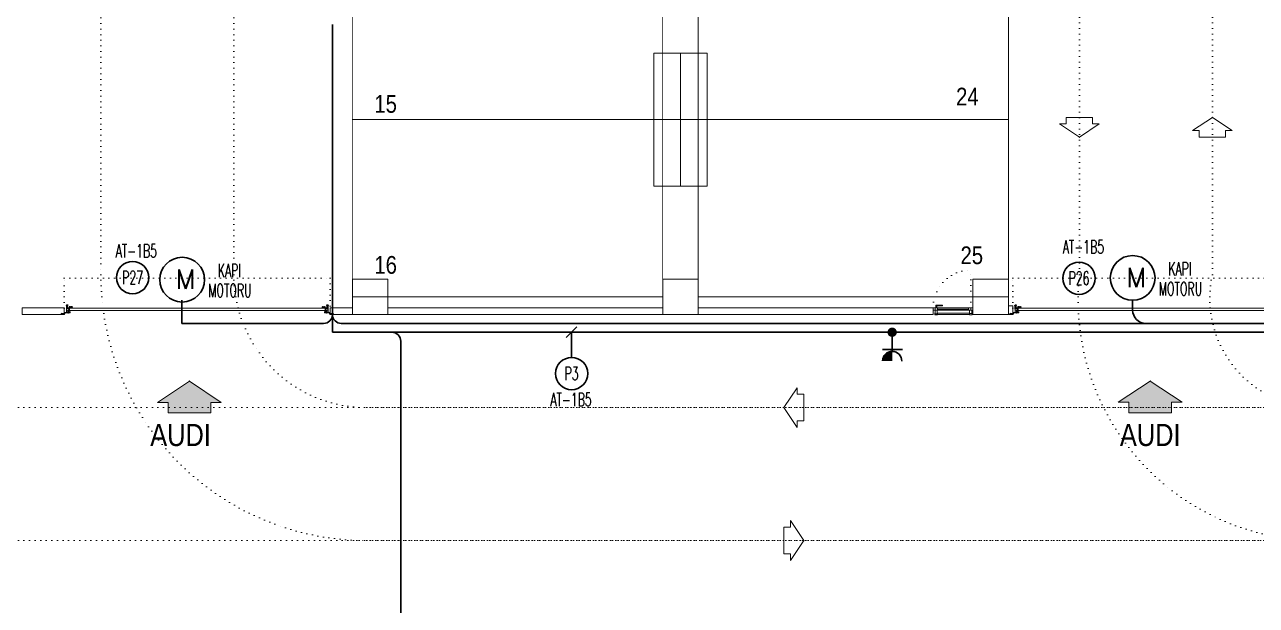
# Model space of a CAD drawing. Header units: metres. Extents: x -13194 to 152406, y -14653 to 29421.
# Drawn here: x 63701 to 66479, y 144 to 1454 of the extents above; entities that cross this region are included whole.
import ezdxf
from ezdxf.enums import TextEntityAlignment as Align

# ---------------------------------------------------------------- set-up
doc = ezdxf.new("R2010")
doc.units = ezdxf.units.M
doc.header["$LTSCALE"] = 100
doc.header["$MEASUREMENT"] = 0
doc.linetypes.add('DOT2', pattern=[0.125, 0, -0.125])
doc.linetypes.add('HIDDEN', pattern=[0.375, 0.25, -0.125])
doc.layers.get('0').update_dxf_attribs({"color": 9, "lineweight": 9})
for name, color, linetype, lineweight in [('00', 9, 'Continuous', 9), ('01', 9, 'Continuous', 9), ('05', 9, 'Continuous', 9), ('06B', 9, 'Continuous', 9), ('06D', 9, 'Continuous', 9), ('10', 9, 'Continuous', 9), ('15', 9, 'Continuous', 9), ('20', 9, 'DOT2', 9), ('21', 9, 'Continuous', 9), ('E-ETANŞ PRİZ', 7, 'Continuous', 30), ('E-KABLO', 7, 'Continuous', 30), ('E-LINYE', 7, 'Continuous', 30), ('E-MOTOR', 7, 'Continuous', 30), ('E-YAZI', 7, 'Continuous', 30)]:
    doc.layers.add(name, color=color, linetype=linetype, lineweight=lineweight)
doc.styles.add('E-YAZI', font='txttw.shx')
doc.styles.add('ILGAZ', font='txttw.shx')
doc.styles.add('MuuM_TEXT-STANDART', font='ARIALN.TTF')

# ---------------------------------------------------------------- blocks, each defined once
blk = doc.blocks.new('100_ETANŞ PRİZ')
at = {"layer": 'E-ETANŞ PRİZ', "color": 4}
for p, q in [((-1.22, 2.14), (1.28, 2.14)), ((0, 2.4), (0, 0))]:
    blk.add_line(p, q, dxfattribs=at)
at = {"layer": 'E-ETANŞ PRİZ', "color": 4, "const_width": 1.2}
blk.add_lwpolyline([(0.01, 3, -0.414214), (-0.6, 3.59)], format="xyb", dxfattribs=at)
at = {"layer": 'E-ETANŞ PRİZ', "color": 4}
blk.add_arc((0, 3.6), 1.2, 180.7551, 0.7551, dxfattribs=at)
blk = doc.blocks.new('100_MOTOR')
at = {"layer": 'E-MOTOR', "color": 4}
blk.add_circle((0, 0), 1.87, dxfattribs=at)
at = {"layer": 'E-MOTOR', "color": 3, "linetype": 'Continuous', "style": 'ILGAZ'}
blk.add_text('M', height=1.62, dxfattribs=at).set_placement((-0.55, -0.78))
blk = doc.blocks.new('p-kolon_80x80')
blk.add_lwpolyline([(-40, -40), (40, -40), (40, 40), (-40, 40)], close=True)
blk = doc.blocks.new('1.bod.mimari.elk')
at = {"layer": '01'}
for p in [(8480, -7790), (9180, -7790), (9880, -7790)]:
    blk.add_blockref('p-kolon_80x80', p, dxfattribs=at)
blk = doc.blocks.new('p-işyeri')
at = {"color": 0, "const_width": 2}
blk.add_lwpolyline([(200, 0), (200, 700), (-200, 700), (-200, 0)], close=True, dxfattribs=at)
blk = doc.blocks.new('p-seksiyoonel kapı profil')
for p, q in [((-6.6, 4.1), (-6.8, 4.1)), ((-6.8, -13), (-6.8, 4.1)), ((-6.6, -13), (-6.6, 4.1)), ((-6.3, 4.4), (-6.3, 4.6)), ((-6.3, 4.6), (1, 4.6)), ((-6.3, 4.4), (1, 4.4)), ((-1.4, 1.3), (-1.8, 1.6)), ((-1.8, 1.6), (-1.8, -2.4)), ((-1.8, 1.6), (-1.8, -2.4)), ((-1.4, 1.3), (-1.4, -2.4)), ((-1.2, 1.2), (-1.2, -2.4)), ((-0.7, 1.6), (-1, 1.3)), ((-1, 1.3), (-1, -2.4)), ((-0.7, 1.6), (-0.7, -2.4)), ((-0.6, 1.6), (-0.6, -2.4)), ((0, 0), (33.9, 0)), ((0, 0), (0, 0)), ((1, 4.4), (1, 4.6)), ((1.3, 4.1), (1.5, 4.1)), ((1.3, 4.1), (1.3, 1.6)), ((1.5, 1.6), (1.3, 1.6)), ((1.5, 4.1), (1.5, 1.6)), ((-7.8, -4.2), (-7.8, -3.9)), ((-7.5, -3.9), (-7.8, -3.9)), ((-7.5, -4.2), (-7.8, -4.2)), ((-7.8, -4.2), (-7.1, -4.2)), ((-7.8, -4.2), (-7.8, -4.2)), ((-7.8, -6.5), (-7.8, -6.3)), ((-7.5, -6.3), (-7.8, -6.3)), ((-7.5, -6.5), (-7.8, -6.5)), ((-7.8, -6.6), (-7.8, -6.5)), ((-7.8, -6.6), (-7.1, -6.6)), ((-7.8, -8.9), (-7.8, -8.6)), ((-7.5, -8.6), (-7.8, -8.6)), ((-7.5, -8.9), (-7.8, -8.9)), ((-7.8, -8.9), (-7.1, -8.9)), ((-7.8, -8.9), (-7.8, -8.9)), ((-7.8, -11.3), (-7.8, -11)), ((-7.5, -11), (-7.8, -11)), ((-7.5, -11.3), (-7.8, -11.3)), ((-7.8, -11.3), (-7.1, -11.3)), ((-7.8, -11.3), (-7.8, -11.3)), ((-7.5, -3.9), (-6.8, -3.9)), ((-7.5, -4.2), (-7.5, -3.9)), ((-6.8, -4.2), (-7.5, -4.2)), ((-7.5, -6.3), (-6.8, -6.3)), ((-7.5, -6.5), (-7.5, -6.3)), ((-6.8, -6.5), (-7.5, -6.5)), ((-7.5, -8.6), (-6.8, -8.6)), ((-7.5, -8.9), (-7.5, -8.6)), ((-6.8, -8.9), (-7.5, -8.9)), ((-7.5, -11), (-6.8, -11)), ((-7.5, -11.3), (-7.5, -11)), ((-6.8, -11.3), (-7.5, -11.3)), ((-7.1, -3.4), (-6.8, -3.4)), ((-7.1, -3.6), (-7.1, -3.4)), ((-7.1, -3.6), (-7.1, -3.9)), ((-6.8, -3.6), (-7.1, -3.6)), ((-7.1, -4.2), (-7.1, -4.7)), ((-6.8, -4.7), (-7.1, -4.7)), ((-7.1, -5.8), (-6.8, -5.8)), ((-7.1, -6), (-7.1, -5.8)), ((-7.1, -6), (-7.1, -6.3)), ((-6.8, -6), (-7.1, -6)), ((-7.1, -6.5), (-7.1, -7.1)), ((-6.8, -7.1), (-7.1, -7.1)), ((-7.1, -8.1), (-6.8, -8.1)), ((-7.1, -8.4), (-7.1, -8.1)), ((-7.1, -8.4), (-7.1, -8.6)), ((-6.8, -8.4), (-7.1, -8.4)), ((-7.1, -8.9), (-7.1, -9.4)), ((-6.8, -9.4), (-7.1, -9.4)), ((-7.1, -10.5), (-6.8, -10.5)), ((-7.1, -10.7), (-7.1, -10.5)), ((-7.1, -10.7), (-7.1, -11)), ((-6.8, -10.7), (-7.1, -10.7)), ((-7.1, -11.3), (-7.1, -11.8)), ((-6.8, -11.8), (-7.1, -11.8)), ((-6.8, -3.6), (-6.8, -3.4)), ((-6.8, -3.6), (-6.8, -3.9)), ((-6.8, -4.7), (-6.8, -4.2)), ((-6.8, -6), (-6.8, -5.8)), ((-6.8, -6), (-6.8, -6.3)), ((-6.8, -7.1), (-6.8, -6.6)), ((-6.8, -8.4), (-6.8, -8.1)), ((-6.8, -8.4), (-6.8, -8.6)), ((-6.8, -9.4), (-6.8, -8.9)), ((-6.8, -10.7), (-6.8, -10.5)), ((-6.8, -10.7), (-6.8, -11)), ((-6.8, -11.8), (-6.8, -11.3)), ((-6.6, -13), (-6.8, -13)), ((-6.8, -13), (-6.8, -13)), ((-6.6, -3.9), (-3.5, -3.9)), ((-6.6, -4.2), (-3.5, -4.2)), ((-6.6, -6.3), (-3.5, -6.3)), ((-6.6, -6.5), (-3.5, -6.5)), ((-6.6, -8.7), (-3.5, -8.7)), ((-6.6, -8.9), (-3.5, -8.9)), ((-6.6, -11), (-3.5, -11)), ((-6.6, -11.3), (-3.5, -11.3)), ((-6.3, -13.3), (-6.3, -13.5)), ((-3.3, -13.3), (-6.3, -13.3)), ((-3.3, -13.5), (-6.3, -13.5)), ((-6.3, -13.5), (-5.7, -13.5)), ((-6.3, -13.5), (-6.3, -13.5)), ((-3.4, -4.3), (-6, -4.3)), ((-6, -6.1), (-6, -4.3)), ((-6, -4.7), (-6, -4.7)), ((-6, -5.5), (-6, -4.7)), ((-6, -5.7), (-6, -5.5)), ((-6, -5.7), (-6, -5.7)), ((-6, -6.1), (-3.4, -6.1)), ((-5.7, -13.5), (-5.5, -13.5)), ((-5.7, -13.5), (-5.7, -13.5)), ((-5.5, -13.5), (-5.5, -13.5)), ((-3.5, -3.9), (-3.5, -4.2)), ((-3.5, -6.3), (-3.5, -6.5)), ((-3.5, -8.7), (-3.5, -8.9)), ((-3.5, -11), (-3.5, -11.3)), ((-3.4, -6.1), (-3.4, -4.3)), ((-2.1, -4.4), (-3.4, -4.4)), ((-3.4, -6), (-0.6, -6)), ((-3.3, -13.3), (-3.3, -13.5)), ((-2.1, -2.5), (-2.1, -2.4)), ((-2.1, -2.4), (-0.6, -2.4)), ((-2.1, -2.5), (-0.6, -2.5)), ((-2.1, -4.8), (-2.1, -2.5)), ((-2.1, -4.8), (-0.6, -4.8)), ((-1.6, -3.4), (-1.7, -3.6)), ((-1.7, -3.6), (-1.7, -3.7)), ((-1.7, -3.6), (-1.7, -3.8)), ((-1.7, -3.7), (-1.7, -3.9)), ((-1.7, -3.8), (-1.6, -3.9)), ((-1.7, -3.9), (-1.6, -4)), ((-1.4, -3.3), (-1.6, -3.3)), ((-1.6, -3.3), (-1.6, -3.4)), ((-1.6, -3.8), (-1.4, -3.6)), ((-1.6, -3.9), (-1.5, -4)), ((-1.6, -4), (-1.5, -4.1)), ((-1.5, -4), (-1.4, -4)), ((-1.5, -4.1), (-1.4, -4.1)), ((-1.3, -3.2), (-1.4, -3.3)), ((-1.4, -3.3), (-1.4, -3.6)), ((-1.4, -4), (-1.2, -4.1)), ((-1.4, -4.1), (-1.2, -4.1)), ((-1.2, -3.2), (-1.3, -3.2)), ((-1.2, -3.2), (-1.2, -3.5)), ((-1, -3.3), (-1.2, -3.2)), ((-1.2, -4.1), (-1.1, -4)), ((-1.2, -4.1), (-1.1, -4.1)), ((-1.1, -4), (-1, -4)), ((-1.1, -4.1), (-1, -4.1)), ((-1, -3.3), (-1, -3.6)), ((-0.9, -3.3), (-1, -3.3)), ((-1, -3.6), (-0.8, -3.8)), ((-1, -4), (-0.9, -3.9)), ((-1, -4.1), (-0.9, -4)), ((-0.8, -3.4), (-0.9, -3.3)), ((-0.9, -3.9), (-0.8, -3.8)), ((-0.9, -4), (-0.8, -3.9)), ((-0.8, -3.6), (-0.8, -3.4)), ((-0.8, -3.7), (-0.8, -3.6)), ((-0.8, -3.8), (-0.8, -3.6)), ((-0.8, -3.9), (-0.8, -3.7)), ((-0.1, 0), (-0.6, 0)), ((-0.6, -2), (-0.6, 0)), ((-0.6, -0.6), (-0.6, -0.7)), ((-0.6, -1.7), (-0.6, -1.7)), ((-0.6, -2), (-0.1, -2)), ((-0.6, -2), (-0.6, -2.4)), ((-0.6, -2.4), (-0.6, -2.5)), ((-0.6, -2.4), (-0.1, -2.4)), ((-0.6, -2.5), (-0.6, -2.5)), ((-0.6, -3.2), (-0.6, -2.5)), ((-0.6, -2.5), (-0.2, -2.5)), ((-0.6, -4.8), (-0.6, -3.2)), ((-0.6, -3.2), (-0.5, -3.2)), ((-0.6, -5.8), (-0.6, -4.8)), ((-0.6, -4.8), (-0.5, -4.8)), ((-0.6, -4.8), (-0.6, -5.3)), ((-0.1, -5.3), (-0.6, -5.3)), ((-0.6, -9.6), (-0.6, -5.3)), ((-0.6, -5.8), (-0.6, -5.8)), ((-0.6, -6), (-0.6, -5.8)), ((-0.1, -9.6), (-0.6, -9.6)), ((-0.5, -3.2), (-0.4, -3.2)), ((-0.5, -4.8), (-0.5, -3.2)), ((-0.4, -4.8), (-0.5, -4.8)), ((-0.4, -3.1), (-0.3, -2.9)), ((-0.4, -3.2), (-0.4, -3.1)), ((-0.3, -4.8), (-0.4, -4.8)), ((-0.3, -2.7), (-0.2, -2.5)), ((-0.3, -2.9), (-0.3, -2.7)), ((-0.2, -4.8), (-0.3, -4.8)), ((-0.3, -4.8), (-0.3, -4.8)), ((-0.2, -2.5), (-0.2, -2.5)), ((-0.2, -2.5), (-0.1, -2.5)), ((-0.1, -4.8), (-0.2, -4.8)), ((-0.2, -4.8), (-0.2, -4.8)), ((-0.1, -5.8), (-0.2, -5.8)), ((-0.2, -5.8), (0.4, -5.8)), ((-0.1, -0.2), (-0.1, 0)), ((-0.1, -0.2), (0, -0.2)), ((-0.1, -5.3), (-0.1, -0.2)), ((-0.1, -2.5), (-0.1, -2.4)), ((-0.1, -2.5), (-0.1, -2.5)), ((-0.1, -4.8), (-0.1, -4.8)), ((-0.1, -4.8), (-0.1, -4.8)), ((-0.1, -5.3), (0, -5.3)), ((-0.1, -5.8), (-0.1, -5.3)), ((0.4, -5.8), (-0.1, -5.8)), ((0.1, -5.8), (-0.1, -5.8)), ((-0.1, -9.6), (-0.1, -5.8)), ((33.9, 0), (0, 0)), ((0, 0), (0, -0.4)), ((0, -0.4), (0, -0.5)), ((0, -0.5), (0, -0.6)), ((0, -0.6), (0, -0.6)), ((0, -0.6), (0, -0.9)), ((0, -0.9), (0, -0.9)), ((0, -0.9), (0, -0.9)), ((0, -0.9), (0, -1.5)), ((0, -1.5), (0, -1.6)), ((0, -1.6), (0, -2.1)), ((0, -2.1), (0, -2.2)), ((0, -2.2), (0, -2.3)), ((0, -2.3), (0, -2.7)), ((0, -2.7), (0, -3.1)), ((0, -3.1), (0, -3.2)), ((0, -3.2), (0, -3.4)), ((0, -3.4), (0, -4.5)), ((0, -4.5), (0, -4.5)), ((0, -4.5), (0, -4.5)), ((0, -4.5), (0, -4.8)), ((0, -4.8), (0, -4.8)), ((0, -4.8), (0, -4.9)), ((0, -4.9), (0, -5.1)), ((0, -5.1), (0, -5.4)), ((0, -5.4), (33.9, -5.4)), ((0.1, -5.8), (0.1, -5.4)), ((0.1, -5.8), (0.1, -5.9)), ((0.3, -5.8), (0.1, -5.8)), ((0.1, -5.8), (0.2, -5.8)), ((0.4, -5.9), (0.1, -5.9)), ((0.1, -5.9), (0.4, -5.9)), ((0.4, -6.6), (0.1, -6.6)), ((0.1, -7.6), (0.4, -7.6)), ((0.1, -8.7), (0.1, -8.3)), ((0.4, -8.3), (0.1, -8.3)), ((2.2, -8.7), (0.1, -8.7)), ((0.3, -5.8), (0.3, -5.4)), ((0.3, -5.8), (0.4, -5.8)), ((0.4, -5.4), (0.4, -5.5)), ((0.4, -5.8), (0.4, -5.4)), ((0.4, -5.5), (0.4, -5.5)), ((0.4, -5.5), (0.4, -5.6)), ((0.4, -5.6), (0.4, -5.7)), ((0.4, -5.7), (0.4, -5.8)), ((0.4, -8.4), (0.4, -5.8)), ((3.9, -5.8), (0.4, -5.8)), ((0.4, -8.4), (0.4, -5.8)), ((0.4, -5.8), (0.4, -5.8)), ((3.9, -8.4), (0.4, -8.4)), ((0.4, -8.4), (0.4, -8.4)), ((0.9, -7.1), (0.9, -7.2)), ((1, -7.1), (0.9, -7.1)), ((0.9, -7.2), (1, -7.4)), ((1, -7.4), (1.1, -7.6)), ((1.1, -7.6), (1.2, -7.8)), ((1.1, -9.2), (1.1, -8.7)), ((1.2, -9.2), (1.1, -9.2)), ((1.1, -9.2), (1.1, -9.2)), ((1.1, -9.2), (1.2, -9.2)), ((1.1, -9.2), (1.1, -9.2)), ((1.1, -9.2), (1.1, -9.2)), ((1.2, -9.2), (1.1, -9.2)), ((1.3, -6.8), (1.2, -7)), ((1.2, -7), (1.2, -7.2)), ((1.2, -7.2), (1.3, -7.4)), ((1.2, -7.8), (1.3, -8)), ((1.2, -9.2), (1.2, -8.7)), ((1.2, -9.2), (1.4, -9.2)), ((1.4, -9.2), (1.2, -9.2)), ((1.6, -9.2), (1.2, -9.2)), ((1.2, -9.2), (1.2, -9.2)), ((1.4, -6.4), (1.3, -6.6)), ((1.3, -6.6), (1.3, -6.8)), ((1.3, -7.1), (1.4, -6.9)), ((1.4, -7.3), (1.3, -7.1)), ((1.3, -7.4), (1.3, -7.6)), ((1.3, -7.6), (1.5, -7.8)), ((1.3, -8), (1.5, -8.1)), ((1.6, -6.2), (1.4, -6.4)), ((1.6, -6.5), (1.4, -6.6)), ((1.4, -6.7), (1.4, -6.6)), ((1.4, -6.6), (1.5, -6.9)), ((1.5, -6.6), (1.4, -6.6)), ((1.4, -6.9), (1.4, -6.7)), ((1.4, -6.9), (1.4, -6.7)), ((1.4, -7.1), (1.4, -6.9)), ((1.4, -7.3), (1.4, -7.1)), ((1.5, -7.5), (1.4, -7.3)), ((1.4, -7.5), (1.4, -7.3)), ((1.5, -7.7), (1.4, -7.5)), ((1.4, -9.2), (1.7, -9.2)), ((1.4, -9.2), (1.4, -9.2)), ((1.6, -9.2), (1.4, -9.2)), ((1.5, -6.5), (1.7, -6.3)), ((1.5, -6.6), (1.6, -6.5)), ((1.5, -6.6), (1.5, -6.5)), ((1.5, -6.6), (1.6, -6.5)), ((1.5, -6.9), (1.5, -6.6)), ((1.5, -6.9), (1.5, -7.2)), ((1.6, -7.1), (1.5, -6.9)), ((1.5, -7.2), (1.5, -7.2)), ((1.5, -7.2), (1.5, -7.5)), ((1.5, -7.7), (1.5, -7.5)), ((1.5, -7.5), (1.5, -7.8)), ((1.5, -7.7), (1.5, -7.7)), ((1.5, -7.8), (1.6, -8)), ((1.6, -7.8), (1.5, -7.8)), ((1.5, -7.8), (1.8, -7.9)), ((1.5, -8.1), (1.7, -8.2)), ((1.7, -6.1), (1.6, -6.2)), ((1.6, -6.5), (1.7, -6.3)), ((1.6, -6.5), (2, -6.3)), ((1.9, -6.3), (1.6, -6.5)), ((1.6, -6.8), (1.7, -6.7)), ((1.6, -6.9), (1.6, -6.8)), ((1.6, -7.1), (1.6, -6.9)), ((1.6, -7.2), (1.6, -7.1)), ((1.6, -7.2), (1.6, -7.1)), ((1.6, -7.5), (1.6, -7.2)), ((1.6, -7.3), (1.6, -7.2)), ((1.6, -7.4), (1.6, -7.3)), ((1.7, -7.6), (1.6, -7.4)), ((1.6, -7.8), (1.6, -7.5)), ((1.7, -7.9), (1.6, -7.8)), ((1.7, -7.9), (1.6, -7.8)), ((1.9, -7.9), (1.6, -7.8)), ((1.6, -8), (1.8, -8.1)), ((1.7, -9.2), (1.6, -9.2)), ((1.9, -6), (1.7, -6.1)), ((1.7, -6.3), (1.9, -6.2)), ((1.7, -6.3), (1.8, -6.2)), ((1.7, -6.6), (1.8, -6.4)), ((1.7, -6.7), (1.7, -6.6)), ((1.8, -7.7), (1.7, -7.6)), ((1.9, -8), (1.7, -7.9)), ((1.8, -8), (1.7, -7.9)), ((1.7, -8.2), (1.9, -8.3)), ((1.7, -9.2), (1.7, -8.7)), ((1.7, -9.2), (1.9, -9.2)), ((1.9, -9.2), (1.7, -9.2)), ((2, -9.2), (1.7, -9.2)), ((1.8, -6.2), (2, -6.1)), ((1.8, -6.4), (1.9, -6.4)), ((1.8, -7.8), (1.8, -7.7)), ((1.9, -7.9), (1.8, -7.8)), ((1.8, -7.9), (2.1, -8)), ((2, -8.1), (1.8, -8)), ((1.8, -8.1), (1.9, -8.2)), ((2.1, -5.9), (1.9, -6)), ((1.9, -6.2), (2.1, -6.1)), ((2, -6.2), (1.9, -6.3)), ((1.9, -6.4), (2, -6.3)), ((2, -7.9), (1.9, -7.9)), ((2.1, -8), (1.9, -7.9)), ((2.1, -8.1), (1.9, -8)), ((1.9, -8.2), (2.1, -8.3)), ((1.9, -8.3), (2.1, -8.3)), ((2.1, -9.2), (1.9, -9.2)), ((1.9, -9.2), (1.9, -9.2)), ((2, -9.2), (1.9, -9.2)), ((2.4, -5.9), (2, -6.2)), ((2, -6.1), (2.2, -6)), ((2, -6.3), (2.1, -6.2)), ((2, -6.3), (2.1, -6.2)), ((2, -6.9), (2.1, -6.8)), ((2.1, -6.9), (2, -7.1)), ((2, -7.1), (2, -6.9)), ((2, -7.1), (2, -7.2)), ((2, -7.2), (2, -7.1)), ((2, -7.2), (2.1, -7.3)), ((2, -7.4), (2, -7.2)), ((2.1, -7.5), (2, -7.4)), ((2.1, -8), (2, -7.9)), ((2.2, -8.2), (2, -8.1)), ((2.1, -9.2), (2, -9.2)), ((2.3, -5.9), (2.1, -5.9)), ((2.1, -6.2), (2.4, -5.9)), ((2.1, -6.1), (2.3, -6)), ((2.1, -6.2), (2.2, -6.1)), ((2.1, -6.8), (2.2, -6.6)), ((2.3, -6.7), (2.1, -6.8)), ((2.1, -6.8), (2.1, -6.9)), ((2.1, -7.3), (2.2, -7.5)), ((2.3, -7.6), (2.1, -7.5)), ((2.1, -8), (2.1, -8)), ((2.1, -8), (2.1, -8)), ((2.1, -8), (2.4, -8.1)), ((2.4, -8.1), (2.1, -8)), ((2.3, -8), (2.1, -8)), ((2.3, -8.2), (2.1, -8.1)), ((2.1, -8.3), (2.4, -8.3)), ((2.1, -8.3), (2.2, -8.3)), ((2.1, -9.2), (2.1, -8.7)), ((2.1, -9.2), (2.1, -9.2)), ((2.2, -6), (2.3, -6)), ((2.2, -6.1), (2.3, -6.1)), ((2.2, -6.6), (2.3, -6.5)), ((2.2, -7.5), (2.3, -7.5)), ((2.5, -8.2), (2.2, -8.2)), ((2.2, -8.7), (2.2, -8.4)), ((4.6, -8.7), (2.2, -8.7)), ((2.4, -5.9), (2.3, -5.9)), ((2.3, -6), (2.3, -6)), ((2.3, -6.1), (2.5, -6.1)), ((2.3, -6.5), (2.5, -6.5)), ((2.5, -6.6), (2.3, -6.6)), ((2.4, -6.6), (2.3, -6.7)), ((2.3, -7.5), (2.5, -7.6)), ((2.3, -7.6), (2.5, -7.6)), ((2.4, -7.7), (2.3, -7.6)), ((2.4, -8.1), (2.3, -8)), ((2.5, -8.2), (2.3, -8.2)), ((2.5, -5.9), (2.4, -5.9)), ((2.4, -5.9), (2.4, -5.9)), ((2.4, -5.9), (2.7, -6.1)), ((2.5, -6.6), (2.4, -6.6)), ((2.6, -7.7), (2.4, -7.7)), ((2.4, -8.1), (2.6, -8.2)), ((2.7, -8.2), (2.4, -8.1)), ((2.5, -8.1), (2.4, -8.1)), ((2.4, -8.3), (2.6, -8.3)), ((2.7, -5.9), (2.5, -5.9)), ((2.5, -6), (2.7, -6)), ((2.5, -6.1), (2.6, -6.1)), ((2.5, -6.5), (2.6, -6.5)), ((2.5, -6.5), (2.5, -6.5)), ((2.5, -6.5), (2.7, -6.6)), ((2.5, -6.5), (2.6, -6.5)), ((2.5, -6.5), (2.6, -6.5)), ((2.7, -6.6), (2.5, -6.6)), ((2.7, -6.6), (2.5, -6.6)), ((2.5, -7.6), (2.7, -7.6)), ((2.5, -7.6), (2.6, -7.6)), ((2.7, -7.6), (2.5, -7.7)), ((2.6, -7.7), (2.5, -7.7)), ((2.5, -7.7), (2.5, -7.7)), ((2.6, -7.7), (2.5, -7.7)), ((2.7, -8.1), (2.5, -8.1)), ((2.5, -8.2), (2.5, -8.2)), ((2.6, -6.1), (2.7, -6.1)), ((2.6, -6.5), (2.8, -6.6)), ((2.6, -6.5), (2.8, -6.5)), ((2.6, -6.5), (2.7, -6.5)), ((2.6, -7.6), (2.8, -7.5)), ((2.8, -7.6), (2.6, -7.7)), ((2.8, -7.6), (2.6, -7.7)), ((2.7, -7.7), (2.6, -7.7)), ((2.7, -8.2), (2.6, -8.2)), ((2.6, -8.3), (2.7, -8.3)), ((2.9, -6), (2.7, -5.9)), ((2.7, -6), (2.9, -6.1)), ((2.7, -6.1), (2.9, -6.1)), ((2.7, -6.1), (3, -6.2)), ((2.7, -6.5), (2.9, -6.6)), ((2.7, -6.6), (2.7, -6.6)), ((2.8, -6.7), (2.7, -6.6)), ((2.7, -6.6), (2.8, -6.7)), ((2.8, -7.5), (2.7, -7.6)), ((2.7, -7.6), (2.7, -7.6)), ((2.9, -7.6), (2.7, -7.7)), ((2.8, -8.1), (2.7, -8.1)), ((2.9, -8.2), (2.7, -8.3)), ((2.8, -8.2), (2.7, -8.2)), ((2.7, -8.3), (2.7, -8.3)), ((2.8, -6.5), (2.9, -6.6)), ((2.8, -6.7), (2.8, -6.6)), ((2.8, -6.6), (2.9, -6.7)), ((2.9, -6.8), (2.8, -6.7)), ((2.8, -6.7), (2.9, -6.7)), ((2.9, -7.4), (2.8, -7.5)), ((2.8, -7.6), (2.8, -7.5)), ((2.8, -7.5), (2.8, -7.5)), ((2.8, -7.5), (2.9, -7.5)), ((2.9, -7.5), (2.8, -7.6)), ((2.9, -7.5), (2.8, -7.6)), ((3.1, -7.9), (2.8, -8.2)), ((2.9, -8), (2.8, -8.1)), ((2.9, -8.1), (2.8, -8.2)), ((3.1, -6.1), (2.9, -6)), ((2.9, -6.1), (3.1, -6.2)), ((2.9, -6.1), (3, -6.2)), ((2.9, -6.6), (3, -6.7)), ((2.9, -6.6), (3, -6.7)), ((2.9, -6.7), (3, -6.8)), ((3, -6.9), (2.9, -6.8)), ((2.9, -7.5), (3, -7.3)), ((3, -7.4), (2.9, -7.5)), ((3, -7.4), (2.9, -7.5)), ((3, -7.5), (2.9, -7.6)), ((3.3, -8), (2.9, -8.2)), ((3.1, -8), (2.9, -8.1)), ((3, -8), (2.9, -8)), ((3, -6.2), (3.1, -6.2)), ((3, -6.2), (3, -6.2)), ((3, -6.2), (3.3, -6.3)), ((3, -6.7), (3.1, -6.9)), ((3, -6.7), (3, -6.9)), ((3, -6.8), (3.1, -6.9)), ((3, -7.1), (3, -6.9)), ((3, -6.9), (3.1, -7)), ((3, -7.2), (3, -7.1)), ((3.1, -7.1), (3, -7.3)), ((3, -7.3), (3, -7.2)), ((3.1, -7.2), (3, -7.4)), ((3, -7.3), (3, -7.4)), ((3.1, -7.4), (3, -7.5)), ((3.1, -7.9), (3, -8)), ((3.2, -6.2), (3.1, -6.1)), ((3.1, -6.2), (3.3, -6.3)), ((3.1, -6.2), (3.2, -6.3)), ((3.1, -6.9), (3.1, -7.1)), ((3.1, -6.9), (3.2, -7)), ((3.2, -7), (3.1, -7.2)), ((3.1, -7), (3.1, -7.2)), ((3.1, -7.2), (3.1, -7.4)), ((3.2, -7.8), (3.1, -7.9)), ((3.3, -7.8), (3.1, -7.9)), ((3.3, -7.9), (3.1, -8)), ((3.2, -6.3), (3.3, -6.4)), ((3.3, -7.7), (3.2, -7.8)), ((3.3, -6.2), (3.4, -6.4)), ((3.3, -6.3), (3.5, -6.4)), ((3.3, -6.4), (3.4, -6.5)), ((3.4, -7.6), (3.3, -7.7)), ((3.6, -7.6), (3.3, -7.8)), ((3.5, -7.7), (3.3, -8)), ((3.4, -7.8), (3.3, -7.9)), ((3.4, -6.5), (3.4, -6.6)), ((3.4, -6.6), (3.5, -6.7)), ((3.5, -7.5), (3.4, -7.6)), ((3.5, -6.4), (3.5, -6.7)), ((3.5, -6.5), (3.6, -6.9)), ((3.5, -6.7), (3.6, -6.9)), ((3.5, -6.7), (3.5, -6.9)), ((3.5, -6.7), (3.6, -7)), ((3.5, -6.9), (3.6, -7)), ((3.6, -7.3), (3.5, -7.4)), ((3.5, -7.4), (3.5, -7.5)), ((3.5, -7.6), (3.5, -7.7)), ((3.6, -6.9), (3.6, -7.3)), ((3.6, -6.9), (3.6, -7.1)), ((3.6, -7), (3.6, -7.1)), ((3.6, -7), (3.6, -7)), ((3.6, -7), (3.6, -7.3)), ((3.6, -7.1), (3.6, -7.2)), ((3.6, -7.1), (3.6, -7.3)), ((3.6, -7.3), (3.6, -7.4)), ((3.6, -7.3), (3.6, -7.6)), ((3.9, -5.5), (3.9, -5.4)), ((3.9, -5.6), (3.9, -5.5)), ((3.9, -5.5), (3.9, -5.5)), ((3.9, -5.7), (3.9, -5.6)), ((3.9, -5.8), (3.9, -5.7)), ((3.9, -8.4), (3.9, -5.8)), ((3.9, -5.8), (4, -5.8)), ((3.9, -7.6), (6.1, -7.6)), ((3.9, -8.3), (6.1, -8.3)), ((3.9, -9.2), (3.9, -8.7)), ((3.9, -9.2), (4, -9.2)), ((4, -9.2), (3.9, -9.2)), ((4.1, -9.2), (3.9, -9.2)), ((4, -5.8), (4, -5.4)), ((4, -5.8), (4, -7.6)), ((8.9, -5.8), (4, -5.8)), ((4.1, -9.2), (4, -9.2)), ((4, -9.2), (4.1, -9.2)), ((4, -9.2), (4, -9.2)), ((4.1, -9.2), (4.1, -8.7)), ((4.1, -9.2), (4.4, -9.2)), ((4.4, -9.2), (4.1, -9.2)), ((4.6, -9.2), (4.1, -9.2)), ((4.1, -9.2), (4.1, -9.2)), ((4.4, -9.2), (4.6, -9.2)), ((4.4, -9.2), (4.4, -9.2)), ((4.6, -9.2), (4.4, -9.2)), ((4.6, -8.3), (4.6, -9.7)), ((5.7, -9.7), (4.6, -9.7)), ((5.7, -9.7), (5.7, -8.3)), ((5.9, -8.7), (5.7, -8.7)), ((5.9, -8.7), (5.9, -8.3)), ((6.1, -7.6), (6.1, -8.3)), ((6.1, -7.6), (6.6, -7.6)), ((6.1, -8.3), (6.6, -8.3)), ((6.3, -7.6), (6.3, -5.8)), ((8, -5.8), (6.6, -5.8)), ((6.6, -5.8), (8.1, -5.8)), ((6.6, -7.6), (6.6, -8.3)), ((6.8, -5.8), (6.8, -5.9)), ((7.8, -5.9), (6.8, -5.9)), ((6.8, -5.9), (7.8, -5.9)), ((7.8, -5.9), (7.8, -5.8)), ((8.9, -5.8), (8.9, -5.4))]:
    blk.add_line(p, q)
for centre, radius, start, end in [((-6.3, 4.1), 0.473, 90, 180), ((-6.3, 4.1), 0.236, 90, 180), ((-1.2, 1.5), 0.295, 225, 269.1856), ((-1.2, 1.5), 0.295, 270.3711, 314.3764), ((1, 4.1), 0.473, 0, 90), ((1, 4.1), 0.236, 0, 90), ((-6.8, -3.9), 0.0295, 180, 258.463), ((-6.8, -4.2), 0.0295, 101.537, 180), ((-6.8, -6.3), 0.0295, 180, 258.463), ((-6.8, -6.6), 0.0295, 101.537, 180), ((-6.8, -8.6), 0.0295, 180, 258.463), ((-6.8, -8.9), 0.0295, 101.537, 180), ((-6.8, -11), 0.0295, 180, 258.463), ((-6.8, -11.3), 0.0295, 101.537, 180), ((-6.3, -13), 0.473, 180, 270), ((-6.3, -13), 0.473, 180, 270), ((-6.3, -13), 0.236, 180, 270), ((-1.2, -3.8), 0.295, 90.8144, 135), ((-1.2, -3.8), 0.295, 45.6236, 89.6289), ((-0.1, -5.3), 0.472, 180, 270), ((-0.1, -5.8), 0.0295, 180, 270), ((0.1, -7.1), 0.502, 90, 116.3511), ((0.1, -7.1), 0.502, 243.6489, 270), ((0.1, -5.9), 0.0177, 180, 270), ((6.6, -5.8), 0.0295, 180, 270), ((6.8, -5.9), 0.0177, 180, 270), ((7.8, -5.9), 0.0177, 270, 0), ((8, -5.8), 0.0295, 270, 0)]:
    blk.add_arc(centre, radius, start, end)
blk = doc.blocks.new('çelik dübel')
at = {"layer": '10', "linetype": 'HIDDEN', "ltscale": 7}
for p, q in [((-87, -2), (-85, 2)), ((-85, -6), (-85, 2)), ((-68, 2), (-85, 2)), ((-75, -6), (-75, 2)), ((-70, -6), (-70, 2)), ((-68, 3), (-58, 2)), ((-68, -7), (-68, 3)), ((-58, -6), (-58, 2)), ((-53, 2), (-58, 2)), ((-8, 2), (-58, 2)), ((-53, -6), (-53, 2)), ((-25, -6), (-25, 2)), ((-25, -6), (-24, 2)), ((-23, -6), (-22, 2)), ((-21, -6), (-20, 2)), ((-19, -6), (-18, 2)), ((-17, -6), (-16, 2)), ((-85, -6), (-87, -2)), ((-68, -6), (-85, -6)), ((-68, -7), (-58, -6)), ((-53, -5), (-58, -5)), ((-8, -6), (-58, -6))]:
    blk.add_line(p, q, dxfattribs=at)
at = {"layer": '10', "linetype": 'Continuous'}
for p, q in [((-15, -6), (-14, 2)), ((-13, -6), (-12, 2)), ((-11, -6), (-10, 1)), ((-10, -9), (-10, 5)), ((-9, 5), (-10, 5)), ((-9, -9), (-9, 5)), ((-8, 2), (-8, 3)), ((-8, -4), (-8, 0)), ((-5, 4), (-7, 4)), ((-5, 1), (-7, 1)), ((-4, 2), (-4, 3)), ((-1, 2), (-4, 2)), ((-4, -4), (-4, 0)), ((-3, -6), (-2, 2)), ((-1, -6), (0, 1)), ((0, -5), (0, 1)), ((-9, -9), (-10, -9)), ((-8, -6), (-8, -7)), ((-5, -5), (-7, -5)), ((-5, -8), (-7, -8)), ((-4, -6), (-4, -7)), ((-1, -6), (-4, -6))]:
    blk.add_line(p, q, dxfattribs=at)
at = {"layer": '10', "color": 4}
for p, q in [((-10, 3), (-10, 5)), ((-10, -7), (-10, -9))]:
    blk.add_line(p, q, dxfattribs=at)
at = {"layer": '10', "linetype": 'HIDDEN'}
for points in [[(-68, 1), (-67, 0), (-67, 0), (-67, 0), (-66, -1), (-66, -1), (-66, -2), (-65, -2), (-65, -3), (-65, -3), (-65, -3), (-65, -3), (-64, -4), (-64, -4), (-64, -3), (-64, -3), (-63, -3), (-63, -3), (-63, -3), (-63, -2), (-62, -2), (-62, -2), (-62, -1), (-62, -1), (-61, -1), (-61, -1), (-61, -1), (-61, 0), (-61, 0), (-60, -1), (-60, -1), (-60, -1), (-60, -1), (-60, -1), (-60, -2), (-59, -2), (-59, -3), (-59, -3), (-59, -3), (-58, -3), (-58, -3)], [(-68, 0), (-68, 0), (-68, 0), (-68, -1), (-68, -1), (-68, -1), (-68, -1), (-68, -1), (-68, -1), (-68, -1), (-68, -1), (-68, -1), (-67, -1), (-67, -1), (-67, -1), (-67, -1), (-67, -1), (-67, -1), (-67, -1), (-67, -1), (-67, -1), (-67, -1), (-67, -1), (-67, -1), (-67, -1), (-67, -1), (-67, -1), (-67, -2), (-67, -2), (-67, -2), (-67, -2), (-67, -2), (-67, -2), (-67, -2), (-67, -2), (-67, -2), (-67, -2), (-67, -2), (-67, -2), (-67, -2), (-67, -2), (-67, -2), (-67, -2), (-66, -2), (-66, -3), (-66, -3), (-66, -3), (-66, -3), (-66, -3), (-66, -3), (-66, -3), (-66, -3), (-66, -3), (-66, -3), (-66, -3), (-66, -3), (-66, -3), (-66, -3), (-66, -3), (-66, -3), (-66, -3), (-66, -4), (-66, -4), (-66, -4), (-66, -4), (-66, -4), (-66, -4), (-66, -4), (-66, -4), (-66, -4), (-66, -4), (-66, -4), (-65, -4), (-65, -4), (-65, -4), (-65, -4), (-65, -4), (-65, -4), (-65, -4), (-65, -4), (-65, -4), (-65, -4), (-65, -4), (-65, -4), (-65, -4), (-65, -4), (-65, -5), (-65, -5), (-65, -5), (-64, -5), (-64, -5), (-64, -5), (-64, -5), (-64, -5), (-64, -5), (-64, -5), (-64, -5), (-64, -5), (-64, -5), (-64, -4), (-64, -4), (-64, -4), (-64, -4), (-64, -4), (-64, -4), (-63, -4), (-63, -4), (-63, -4), (-63, -4), (-63, -4), (-63, -4), (-63, -4), (-63, -4), (-63, -4), (-63, -4), (-63, -4), (-63, -4), (-63, -4), (-63, -4), (-63, -4), (-63, -4), (-63, -4), (-63, -4), (-63, -4), (-63, -4), (-63, -4), (-63, -4), (-63, -4), (-63, -4), (-62, -4), (-62, -4), (-62, -3), (-62, -3), (-62, -3), (-62, -3), (-62, -3), (-62, -3), (-62, -3), (-62, -3), (-62, -3), (-62, -3), (-62, -3), (-62, -3), (-62, -3), (-62, -3), (-62, -3), (-62, -3), (-62, -3), (-62, -3), (-62, -3), (-62, -3), (-62, -3), (-62, -3), (-62, -3), (-62, -3), (-62, -3), (-62, -2), (-61, -2), (-61, -2), (-61, -2), (-61, -2), (-61, -2), (-61, -2), (-61, -2), (-61, -2), (-61, -2), (-61, -2), (-61, -2), (-61, -2), (-61, -2), (-61, -2), (-61, -2), (-61, -2), (-61, -2), (-61, -2), (-61, -2), (-61, -2), (-61, -2), (-61, -2), (-61, -2), (-61, -2), (-61, -2), (-61, -2), (-61, -2), (-61, -2), (-61, -2), (-61, -2), (-61, -2), (-61, -2), (-61, -2), (-61, -2), (-61, -2), (-61, -2), (-61, -2), (-61, -2), (-61, -2), (-61, -2), (-61, -2), (-61, -2), (-61, -2), (-60, -2), (-60, -2), (-60, -2), (-60, -2), (-60, -3), (-60, -3), (-60, -3), (-60, -3), (-60, -3), (-60, -3), (-60, -3), (-60, -3), (-60, -3), (-60, -3), (-60, -3), (-60, -3), (-60, -3), (-60, -3), (-60, -3), (-60, -3), (-60, -3), (-60, -3), (-60, -4), (-60, -4), (-60, -4), (-60, -4), (-60, -4), (-60, -4), (-59, -4), (-59, -4), (-59, -4), (-59, -4), (-59, -4), (-59, -4), (-59, -4), (-59, -4), (-59, -4), (-59, -4), (-58, -4), (-58, -4), (-58, -5)]]:
    blk.add_lwpolyline(points, dxfattribs=at)
at = {"layer": '10', "linetype": 'Continuous'}
for centre, start, end in [((-7, 3), 90, 180), ((-7, 2), 180, 270), ((-7, 0), 90, 180), ((-5, 3), 0, 90), ((-5, 2), 270, 0), ((-5, 0), 0, 90), ((-1, 1), 0, 90), ((-7, -4), 180, 270), ((-7, -6), 90, 180), ((-7, -7), 180, 270), ((-5, -4), 270, 0), ((-5, -6), 0, 90), ((-5, -7), 270, 0), ((-1, -5), 270, 0)]:
    blk.add_arc(centre, 1, start, end, dxfattribs=at)
blk = doc.blocks.new('dsa')
at = {"layer": '10'}
for p, q in [((61905.8, 2715.5, 0), (61905.8, 2715.2, 0)), ((61905.8, 2715.2, 0), (61907.6, 2715.2, 0)), ((61905.8, 2710.3, 0), (61907.6, 2710.3, 0)), ((61905.8, 2710, 0), (61905.8, 2710.3, 0)), ((61907.4, 2715.6, 0), (61906, 2715.6, 0)), ((61907.4, 2709.9, 0), (61906, 2709.9, 0)), ((61906.2, 2715.8, 0), (61906.3, 2715.9, 0)), ((61906.2, 2715.8, 0), (61907.2, 2715.8, 0)), ((61906.2, 2715.8, 0), (61906.2, 2715.8, 0)), ((61906.2, 2715.8, 0), (61906.2, 2715.8, 0)), ((61906.2, 2715.7, 0), (61906.2, 2715.8, 0)), ((61906.2, 2715.6, 0), (61907.2, 2715.7, 0)), ((61906.2, 2715.6, 0), (61906.2, 2715.7, 0)), ((61906.2, 2715.7, 0), (61906.2, 2715.7, 0)), ((61906.2, 2715.6, 0), (61906.2, 2715.6, 0)), ((61906.2, 2715.6, 0), (61906.2, 2715.6, 0)), ((61906.2, 2715.2, 0), (61907.2, 2715.2, 0)), ((61906.2, 2715.1, 0), (61906.2, 2715.2, 0)), ((61906.2, 2715, 0), (61906.2, 2710.5, 0)), ((61906.2, 2710.3, 0), (61907.2, 2710.3, 0)), ((61906.2, 2710.3, 0), (61906.2, 2710.3, 0)), ((61906.7, 2715.9, 0), (61906.3, 2715.9, 0)), ((61906.3, 2715.5, 0), (61906.3, 2715.2, 0)), ((61906.3, 2710, 0), (61906.3, 2710.3, 0)), ((61906.7, 2715.9, 0), (61907.1, 2715.9, 0)), ((61907.2, 2715.8, 0), (61907.1, 2715.9, 0)), ((61907.1, 2715.5, 0), (61907.1, 2715.2, 0)), ((61907.1, 2715.5, 0), (61907.1, 2715.5, 0)), ((61907.1, 2709.9, 0), (61907.1, 2710.3, 0)), ((61907.1, 2709.9, 0), (61907.1, 2710, 0)), ((61907.2, 2715.8, 0), (61907.2, 2715.7, 0)), ((61907.2, 2715.8, 0), (61907.2, 2715.8, 0)), ((61907.2, 2715.8, 0), (61907.2, 2715.8, 0)), ((61907.2, 2715.8, 0), (61907.2, 2715.8, 0)), ((61907.2, 2715.7, 0), (61907.2, 2715.7, 0)), ((61907.2, 2715.7, 0), (61907.2, 2715.7, 0)), ((61907.2, 2715.7, 0), (61907.2, 2715.6, 0)), ((61907.2, 2715.6, 0), (61907.2, 2715.6, 0)), ((61907.2, 2715.2, 0), (61907.2, 2715.1, 0)), ((61907.2, 2715.2, 0), (61907.2, 2715.1, 0)), ((61907.2, 2710.5, 0), (61907.2, 2715, 0)), ((61907.2, 2710.5, 0), (61907.2, 2715, 0)), ((61907.2, 2710.3, 0), (61907.2, 2710.3, 0)), ((61907.2, 2710.3, 0), (61907.2, 2710.3, 0)), ((61907.6, 2715.2, 0), (61907.6, 2715.5, 0)), ((61907.6, 2710.3, 0), (61907.6, 2710, 0))]:
    blk.add_line(p, q, dxfattribs=at)
at = {"layer": '10', "lineweight": 9}
blk.add_line((61906.5, 2715.6, 0), (61906.5, 2715.6, 0), dxfattribs=at)
blk.add_line((61906.5, 2715.6, 0), (61906.5, 2715.6, 0), dxfattribs=at)
at = {"layer": '10', "elevation": 0}
blk.add_lwpolyline([(61898, 2714.5), (61898, 2719.2), (61898.5, 2719.2), (61898.5, 2715.4, 0.414214), (61898.9, 2715), (61909, 2715), (61909, 2714.5), (61898, 2714.5)], format="xyb", dxfattribs=at)
for points in [[(61907.9, 2715), (61905.5, 2715), (61905.5, 2715.1), (61907.9, 2715.1)], [(61907.9, 2710.5), (61905.5, 2710.5), (61905.5, 2710.3), (61907.9, 2710.3)]]:
    blk.add_lwpolyline(points, close=True, dxfattribs=at)
for points in [[(61906.2, 2715.1), (61906.2, 2715.2)], [(61906.2, 2715), (61906.2, 2710.5)], [(61906.2, 2710.3), (61906.2, 2710.3)]]:
    blk.add_lwpolyline(points, dxfattribs=at)
at = {"layer": '10'}
for centre, radius, start, end in [((61906, 2715.3, 0), 0.315, 45.8497, 134.1503), ((61906, 2710.2, 0), 0.315, 225.8497, 314.1503), ((61906.7, 2714.5, 0), 1.12, 66.8701, 113.1299), ((61906.7, 2714.5, 0), 1.12, 66.8701, 113.1299), ((61906.7, 2711, 0), 1.12, 246.8701, 293.1299), ((61906.7, 2711, 0), 1.12, 246.8701, 293.1299), ((61907.4, 2715.3, 0), 0.313, 45.449, 134.551), ((61907.4, 2710.2, 0), 0.313, 225.449, 314.551)]:
    blk.add_arc(centre, radius, start, end, dxfattribs=at)
at = {"color": 7, "extrusion": (0, 0, -1), "xscale": -0.1000000000058208, "yscale": 0.1000000000058208, "zscale": -0.1000000000058208}
blk.add_blockref('çelik dübel', (-61899.5, 2717.1, 0), dxfattribs=at)
blk = doc.blocks.new('K-SE-01')
at = {"layer": '10'}
for points in [[(-703.7, 5.5), (-703.7, 9.5), (-697.7, 9.5), (-697.7, 5.5)], [(-703.5, 5.7), (-703.5, 9.3), (-697.9, 9.3), (-697.9, 5.7)], [(-113.7, 5.5), (-113.7, 9.5), (-119.7, 9.5), (-119.7, 5.5)], [(-113.9, 5.7), (-113.9, 9.3), (-119.5, 9.3), (-119.5, 5.7)]]:
    blk.add_lwpolyline(points, close=True, dxfattribs=at)
at = {"layer": '10', "elevation": 0}
for points in [[(-703.7, 5.5), (-703.7, 9.5), (-697.7, 9.5), (-697.7, 5.5)], [(-703.5, 5.7), (-703.5, 9.3), (-697.9, 9.3), (-697.9, 5.7)], [(-113.7, 5.5), (-113.7, 9.5), (-119.7, 9.5), (-119.7, 5.5)], [(-113.9, 5.7), (-113.9, 9.3), (-119.5, 9.3), (-119.5, 5.7)]]:
    blk.add_lwpolyline(points, close=True, dxfattribs=at)
at = {"layer": '10'}
for points in [[(-682.7, 15), (-154.3, 15)], [(-682.7, 9.6), (-154.3, 9.6)]]:
    blk.add_lwpolyline(points, dxfattribs=at)
at = {"layer": '20'}
blk.add_lwpolyline([(-108.7, 2.7), (-108.7, 82.7), (-708.7, 82.7), (-708.7, 2.7)], dxfattribs=at)
at = {"layer": '10', "xscale": -1, "rotation": 180}
for name, p in [('dsa', (-62606.6, 2720, 0)), ('p-seksiyoonel kapı profil', (-696.9, 9.6))]:
    blk.add_blockref(name, p, dxfattribs=at)
at = {"layer": '10', "rotation": 180}
for name, p in [('p-seksiyoonel kapı profil', (-120.5, 9.6)), ('dsa', (61789.3, 2720, 0))]:
    blk.add_blockref(name, p, dxfattribs=at)
blk = doc.blocks.new('0-OK 2')
at = {"true_color": 0x4f4f4f}
blk.add_hatch(color=251, dxfattribs=at).paths.add_polyline_path([(0, 0), (120, 180), (120, 120), (180, 120), (180, -120), (120, -120), (120, -180)])
at = {"linetype": 'ByBlock', "lineweight": -2}
blk.add_lwpolyline([(180, -120), (180, 120), (120, 120), (120, 180), (0, 0), (120, -180), (120, -120)], close=True, dxfattribs=at)
blk.add_point((0, 0))
blk = doc.blocks.new('K-AL-01A')
at = {"layer": '06B'}
blk.add_lwpolyline([(2634.7, 4254.3), (2634.7, 4260.5), (2619.7, 4260.5), (2619.7, 4258.6), (2632.5, 4258.6), (2632.5, 4258.6), (2632.5, 4254.3), (2634.7, 4254.3)], dxfattribs=at)
at = {"layer": '06D'}
for p, q in [((2638, 4254.3), (2551.1, 4254.3)), ((2551.1, 4249.3), (2638, 4249.3))]:
    blk.add_line(p, q, dxfattribs=at)
for points in [[(2553.6, 4243.2), (2553, 4243.2), (2553, 4239.2, 0.414214), (2553.3, 4238.8), (2558.8, 4238.8, 0.414214), (2559.2, 4239.2), (2559.2, 4243.2), (2558.6, 4243.2)], [(2636.6, 4243.2), (2637.2, 4243.2), (2637.2, 4239.2, -0.414214), (2636.8, 4238.8), (2631.3, 4238.8, -0.414214), (2631, 4239.2), (2631, 4243.2), (2631.6, 4243.2)]]:
    blk.add_lwpolyline(points, format="xyb", dxfattribs=at)
for points in [[(2553.6, 4241.8), (2558.6, 4241.8), (2558.6, 4249.3), (2553.6, 4249.3)], [(2631, 4239.4), (2559.2, 4239.4), (2559.2, 4242.5), (2631, 4242.5)], [(2636.6, 4240.7), (2631.6, 4240.7), (2631.6, 4249.3), (2636.6, 4249.3)]]:
    blk.add_lwpolyline(points, close=True, dxfattribs=at)
at = {"layer": '10'}
for points in [[(2551.1, 4254.3), (2551.1, 4249.3), (2556.1, 4249.3), (2556.1, 4254.3)], [(2556.1, 4254.3), (2556.1, 4249.3), (2561.1, 4249.3), (2561.1, 4254.3)], [(2631.1, 4254.3), (2631.1, 4249.3), (2636.1, 4249.3), (2636.1, 4254.3)], [(2636.1, 4254.3), (2636.1, 4249.3), (2641.1, 4249.3), (2641.1, 4254.3)]]:
    blk.add_lwpolyline(points, close=True, dxfattribs=at)
at = {"layer": '15'}
blk.add_lwpolyline([(2561.1, 4251.8), (2631.1, 4251.8)], dxfattribs=at)
at = {"layer": '20'}
blk.add_lwpolyline([(2556.1, 4254.3), (2556.1, 4339.3)], dxfattribs=at)
blk.add_arc((2556.1, 4254.3), 85, 0, 90, dxfattribs=at)
blk = doc.blocks.new('0_arrow1')
at = {"linetype": 'ByBlock', "lineweight": -2}
blk.add_lwpolyline([(15, -22.5), (-15, -22.5), (-15, -15), (-22.5, -15), (0, 0), (22.5, -15), (15, -15)], close=True, dxfattribs=at)
blk.add_point((0, 0))
blk = doc.blocks.new('p-birim')
blk.add_lwpolyline([(0, 0), (1, 0), (1, 1), (0, 1)], close=True)
blk = doc.blocks.new('1.bod.mimari1.elk')
at = {"layer": '00'}
for points in [[(7790, -7830), (7695, -7830), (7695, -7815), (7790, -7815)], [(8440, -7814.91), (8390, -7814.91), (8390, -7830), (8440, -7830)], [(9140, -7830), (8520, -7830), (8520, -7815), (9140, -7815)], [(9750, -7830), (9220, -7830), (9220, -7815), (9750, -7815)], [(9920, -7830), (9930, -7830), (9930, -7810), (9920, -7810)]]:
    blk.add_lwpolyline(points, close=True, dxfattribs=at)
at = {"layer": '06D', "linetype": 'DOT2'}
for points in [[(2500, -1650), (2500, -7740, 0.4142136), (3100, -8340), (12425, -8340)], [(2800, -1678.64), (2800, -7740, 0.4142136), (3100, -8040), (11395.6, -8040)], [(7872.5, -3317.79), (7872.5, -7740, 0.4142136), (8472.5, -8340), (11395.6, -8340)], [(8172.5, -3317.79), (8172.5, -7740, 0.4142136), (8472.5, -8040), (11395.6, -8040)], [(10080, -4400), (10080, -7740, 0.4390312), (10610, -8340), (11395.6, -8340)], [(10380, -4400), (10380, -7740, 0.4648838), (10610, -8040), (12425, -8040)]]:
    blk.add_lwpolyline(points, format="xyb", dxfattribs=at)
at = {"xscale": -1}
blk.add_blockref('K-AL-01A', (12391.08, -12069.27), dxfattribs=at)
at = {"layer": '05', "xscale": 60, "yscale": 150}
for p in [(9120, -7390), (9180, -7390), (9120, -7540), (9180, -7540)]:
    blk.add_blockref('p-birim', p, dxfattribs=at)
at = {"layer": '06D', "color": 89, "linetype": 'HIDDEN', "true_color": 0x2e4d23, "rotation": 90}
for p in [(9140, -7190), (9920, -7190), (9140, -7590), (9920, -7590)]:
    blk.add_blockref('p-işyeri', p, dxfattribs=at)
at = {"layer": '06D', "xscale": -2, "yscale": 2, "zscale": 2}
for p, rotation in [((10080, -7430), 180), ((9413.56, -8040), 90), ((9458.56, -8340), 270)]:
    blk.add_blockref('0_arrow1', p, dxfattribs=dict(at, rotation=rotation))
blk.add_blockref('0_arrow1', (10380, -7385), dxfattribs=at)
at = {"layer": '10', "xscale": -1}
for p in [(7681.33, -7830.79), (9821.33, -7830.79)]:
    blk.add_blockref('K-SE-01', p, dxfattribs=at)
at = {"layer": '21', "xscale": 0.4000000000000003, "yscale": 0.4000000000000003, "zscale": 0.4000000000000003, "rotation": 270}
for p in [(8072.33, -7980.09), (10239.83, -7980)]:
    blk.add_blockref('0-OK 2', p, dxfattribs=at)
at = {"layer": '21', "style": 'MuuM_TEXT-STANDART'}
for s, p in [('15', (8489.53, -7386.69)), ('16', (8489.53, -7750))]:
    blk.add_text(s, height=40, dxfattribs=at).set_placement(p, align=Align.BOTTOM_LEFT)
for s, p in [('24', (9852.82, -7370.15)), ('25', (9862.82, -7728.25))]:
    blk.add_text(s, height=40, dxfattribs=at).set_placement(p, align=Align.BOTTOM_RIGHT)
at = {"layer": '21', "char_height": 50, "width": 826.27, "attachment_point": 5, "style": 'MuuM_TEXT-STANDART'}
for insert in [(8052.33, -8102.09), (10239.83, -8102)]:
    blk.add_mtext('AUDI', dxfattribs=dict(at, insert=insert))

msp = doc.modelspace()

# ---------------------------------------------------------------- linework, layer by layer
at = {"layer": 'E-KABLO', "color": 6}
for p, q in [((64395, 1454.2), (64395, 760)), ((64055.5, 832.2), (64055.5, 780)), ((66200.2, 832.2), (66200.2, 810)), ((64375, 780), (64055.5, 780)), ((64415, 780), (66229.9, 780)), ((66230.2, 780), (67050, 780)), ((64395, 760), (64529, 760)), ((64529, 760), (65657.7, 760)), ((65657.7, 760), (67920, 760)), ((64549, -20), (64549, 740))]:
    msp.add_line(p, q, dxfattribs=at)
at = {"layer": 'E-KABLO', "color": 4, "const_width": 10.5}
msp.add_lwpolyline([(65652.4, 760, 1), (65662.9, 760, 1)], format="xyb", close=True, dxfattribs=at)
at = {"layer": 'E-KABLO', "color": 6}
for centre, radius, start, end in [((66230.2, 810), 30, 180, 270), ((64375, 800), 20, 270, 0), ((64415, 800), 20, 180, 270), ((64529, 740), 20, 0, 90)]:
    msp.add_arc(centre, radius, start, end, dxfattribs=at)
at = {"layer": 'E-LINYE', "color": 7, "linetype": 'Continuous'}
for p, q in [((64922.5, 747.9), (64946.7, 772.1)), ((64934.6, 703.3), (64934.6, 760))]:
    msp.add_line(p, q, dxfattribs=at)
for centre in [(63944.2, 883.4), (66079.2, 881.9), (64934.6, 666.9)]:
    msp.add_circle(centre, 36.4, dxfattribs=at)

# ---------------------------------------------------------------- block references
at = {"layer": '06D'}
for name in ['1.bod.mimari.elk', '1.bod.mimari1.elk']:
    msp.add_blockref(name, (56000, 8630), dxfattribs=at)
at = {"layer": 'E-ETANŞ PRİZ', "xscale": -18, "yscale": 18, "zscale": 18, "rotation": 180}
msp.add_blockref('100_ETANŞ PRİZ', (65657.7, 760), dxfattribs=at)
at = {"layer": 'E-MOTOR', "xscale": 27, "yscale": 27, "zscale": 27}
for p in [(64056, 878.8), (66200.2, 882.6)]:
    msp.add_blockref('100_MOTOR', p, dxfattribs=at)

# ---------------------------------------------------------------- texts
at = {"layer": 'E-LINYE', "color": 3, "linetype": 'Continuous', "style": 'E-YAZI', "width": 0.6}
for s, p in [('AT-1B5', (63952.5, 943.6)), ('AT-1B5', (66089.1, 953)), ('P27', (63944.2, 883.4)), ('P26', (66079.2, 881.9)), ('P3', (64934.6, 666.9)), ('AT-1B5', (64933.1, 608.4))]:
    msp.add_text(s, height=30, dxfattribs=at).set_placement(p, align=Align.MIDDLE_CENTER)
at = {"layer": 'E-YAZI', "color": 3, "style": 'E-YAZI', "width": 0.6}
for s, p in [('KAPI', (66280.6, 888.3, 0)), ('KAPI', (64136.3, 884.5, 0)), ('MOTORU', (64114.8, 839.5, 0)), ('MOTORU', (66259.1, 843.3, 0))]:
    msp.add_text(s, height=30, dxfattribs=at).set_placement(p)

doc.saveas('drawing.dxf')
